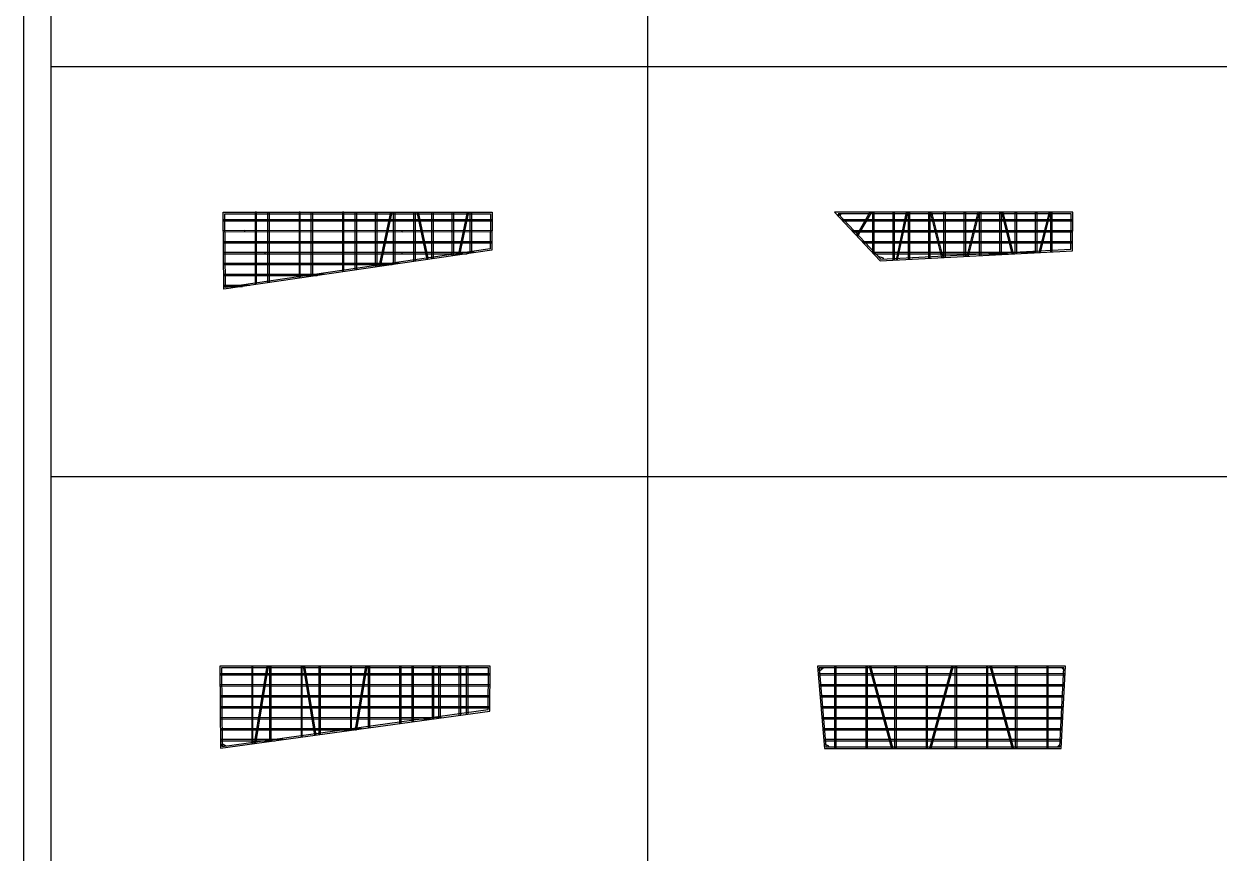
# Model space of a CAD drawing. Extents: x 10241 to 1500931, y -537358 to 142253.
# Drawn here: x 1283444 to 1327077, y -41076 to -10798 of the extents above; entities that cross this region are included whole.
import ezdxf

# ---------------------------------------------------------------- set-up
doc = ezdxf.new("R2010")
doc.units = 0
doc.header["$LTSCALE"] = 1000
doc.header["$MEASUREMENT"] = 0
for name, color, linetype in [('DIM_MODI', 6, 'Continuous'), ('DOTE', 1, 'Continuous'), ('PUB_DIM', 3, 'Continuous'), ('W-STEEL_FRAME钢架', 3, 'Continuous'), ('W-STEEL_KEEL钢龙骨', 5, 'Continuous'), ('特殊段命名', 221, 'Continuous'), ('钢架', 90, 'Continuous')]:
    doc.layers.add(name, color=color, linetype=linetype)

msp = doc.modelspace()

# ---------------------------------------------------------------- linework, layer by layer
at = {"layer": 'DIM_MODI'}
for points in [[(1284443.8, -12352.3), (1371490.4, -12352.3)], [(1284443.8, -27325), (1371490.4, -27325)]]:
    msp.add_lwpolyline(points, dxfattribs=at)
at = {"layer": 'DOTE'}
for points in [[(1312474.8, -34310), (1312613.4, -34310), (1312613.4, -34339.6), (1312505.5, -34419.9), (1312484.3, -34419.9)], [(1321402.5, -34310), (1321346.9, -34310), (1321346.9, -34325.3), (1321387.7, -34360.6), (1321400, -34361.2)], [(1290680.8, -37097.3), (1290716.8, -37097.3), (1290810.7, -37161.9), (1290681.4, -37179.7)], [(1312723.7, -37194), (1312827, -37194), (1312827, -37170.2), (1312736.6, -37119.7), (1312717.2, -37119.4)], [(1321262.1, -37122.4), (1321245.8, -37122.4), (1321189.6, -37182.8), (1321189.6, -37194), (1321258.5, -37194)]]:
    msp.add_lwpolyline(points, close=True, dxfattribs=at)
at = {"layer": 'PUB_DIM'}
for p, q in [((1314200.5, -35552), (1314214.5, -35552)), ((1314207.5, -35545), (1314207.5, -35559)), ((1314200.5, -35952), (1314214.5, -35952)), ((1314207.5, -35945), (1314207.5, -35959))]:
    msp.add_line(p, q, dxfattribs=at)
at = {"layer": 'W-STEEL_FRAME钢架'}
for p, q in [((1291934.3, -17670.2), (1291891.3, -17670.2)), ((1291891.3, -17670.2), (1291891.3, -20320)), ((1291934.3, -20313.7), (1291934.3, -17670.2)), ((1292349.3, -17670.2), (1292392.3, -17670.2)), ((1292349.3, -20253.1), (1292349.3, -17670.2)), ((1292392.3, -17670.2), (1292392.3, -20246.8)), ((1293535.3, -17670.2), (1293492.3, -17670.2)), ((1293492.3, -17670.2), (1293492.3, -20086.1)), ((1293535.3, -20079.8), (1293535.3, -17670.2)), ((1293937, -17670.2), (1293980, -17670.2)), ((1293937, -20021.1), (1293937, -17670.2)), ((1293980, -17670.2), (1293980, -20014.8)), ((1295123, -17670.2), (1295080, -17670.2)), ((1295080, -17670.2), (1295080, -19854.1)), ((1295123, -19847.8), (1295123, -17670.2)), ((1295540.6, -17670.2), (1295583.6, -17670.2)), ((1295540.6, -19786.8), (1295540.6, -17670.2)), ((1295583.6, -17670.2), (1295583.6, -19780.5)), ((1296283.6, -17670.2), (1296326.6, -17670.2)), ((1296283.6, -19678.2), (1296283.6, -17670.2)), ((1296326.6, -17670.2), (1296326.6, -19671.9)), ((1296940.6, -17670.2), (1296983.6, -17670.2)), ((1296940.6, -19582.2), (1296940.6, -17670.2)), ((1296983.6, -17670.2), (1296983.6, -19575.9)), ((1297683.6, -17670.2), (1297726.6, -17670.2)), ((1297683.6, -19473.6), (1297683.6, -17670.2)), ((1297726.6, -17670.2), (1297726.6, -19467.4)), ((1298340.6, -17670.2), (1298383.6, -17670.2)), ((1298340.6, -19377.6), (1298340.6, -17670.2)), ((1298383.6, -17670.2), (1298383.6, -19371.4)), ((1299083.6, -17670.2), (1299126.6, -17670.2)), ((1299083.6, -19269.1), (1299083.6, -17670.2)), ((1299126.6, -17670.2), (1299126.6, -19262.8)), ((1299740.6, -17670.2), (1299783.6, -17670.2)), ((1299740.6, -19173.1), (1299740.6, -17670.2)), ((1299783.6, -17670.2), (1299783.6, -19166.8)), ((1314431.9, -19157.9), (1314431.9, -17670.2)), ((1314474.9, -17670.2), (1314474.9, -19203.6)), ((1315174.9, -19421), (1315174.9, -17670.2)), ((1315217.9, -17670.2), (1315217.9, -19418.7)), ((1315731.9, -19391.9), (1315731.9, -17670.2)), ((1315774.9, -17670.2), (1315774.9, -19389.6)), ((1316474.9, -19353.1), (1316474.9, -17670.2)), ((1316517.9, -17670.2), (1316517.9, -19350.8)), ((1317031.9, -19324), (1317031.9, -17670.2)), ((1317074.9, -17670.2), (1317074.9, -19321.7)), ((1317774.9, -19285.2), (1317774.9, -17670.2)), ((1317817.9, -17670.2), (1317817.9, -19282.9)), ((1318331.9, -19256.1), (1318331.9, -17670.2)), ((1318374.9, -17670.2), (1318374.9, -19253.8)), ((1319074.9, -19217.3), (1319074.9, -17670.2)), ((1319117.9, -17670.2), (1319117.9, -19215)), ((1319631.9, -19190.3), (1319631.9, -17670.2)), ((1319674.9, -17670.2), (1319674.9, -19190.3)), ((1320374.9, -19149.3), (1320374.9, -17670.2)), ((1320417.9, -17670.2), (1320417.9, -19147.1)), ((1320931.9, -19120.3), (1320931.9, -17670.2)), ((1320974.9, -17670.2), (1320974.9, -19118)), ((1297614.5, -36279.8), (1297614.5, -34252)), ((1297657.5, -34252), (1297657.5, -36273.8)), ((1298357.5, -36177.1), (1298357.5, -34252)), ((1298400.5, -34252), (1298400.5, -36171.1)), ((1298594.5, -36144.3), (1298594.5, -34252)), ((1298637.5, -34252), (1298637.5, -36138.4)), ((1299337.5, -36041.6), (1299337.5, -34252)), ((1299380.5, -34252), (1299380.5, -36035.6)), ((1299607.3, -36004.3), (1299607.3, -34252)), ((1299650.3, -34252), (1299650.3, -35998.3)), ((1314307.3, -34252), (1315121.3, -37252)), ((1314353.7, -34252), (1315167.7, -37252)), ((1317321.3, -34252), (1316507.3, -37252)), ((1317367.7, -34252), (1316553.7, -37252)), ((1318707.3, -34252), (1319521.3, -37252)), ((1318753.7, -34252), (1319567.7, -37252))]:
    msp.add_line(p, q, dxfattribs=at)
at = {"layer": 'W-STEEL_FRAME钢架', "color": 1}
for points in [[(1313229.5, -17795.3), (1313223.6, -17788.9), (1313168.1, -17728.2), (1313268.1, -17728.2), (1313268.1, -17738.2)], [(1314636.2, -19288), (1314636.2, -19288), (1314726.2, -19386.3), (1314826.2, -19381.1), (1314826.2, -19353.8)]]:
    msp.add_lwpolyline(points, close=True, dxfattribs=at)
at = {"layer": 'W-STEEL_FRAME钢架'}
for points in [[(1291805.3, -37082.9), (1291805.3, -34252), (1291762.3, -34252), (1291762.3, -37088.9)], [(1292419.3, -36998), (1292419.3, -34252), (1292462.3, -34252), (1292462.3, -36992.1)], [(1293605.3, -36834.1), (1293605.3, -34252), (1293562.3, -34252), (1293562.3, -36840)], [(1294219.3, -36749.2), (1294219.3, -34252), (1294262.3, -34252), (1294262.3, -36743.2)], [(1295405.3, -36585.2), (1295405.3, -34252), (1295362.3, -34252), (1295362.3, -36591.2)], [(1296019.3, -36500.3), (1296019.3, -34252), (1296062.3, -34252), (1296062.3, -36494.4)], [(1297162.3, -36342.3), (1297162.3, -34252), (1297205.3, -34252), (1297205.3, -36336.4)]]:
    msp.add_lwpolyline(points, dxfattribs=at)
for points in [[(1313044.5, -34252), (1313087.5, -34252), (1313087.5, -37252), (1313044.5, -37252)], [(1314187.5, -34252), (1314230.5, -34252), (1314230.5, -37252), (1314187.5, -37252)], [(1315244.5, -34252), (1315287.5, -34252), (1315287.5, -37252), (1315244.5, -37252)], [(1316430.5, -34252), (1316387.5, -34252), (1316387.5, -37252), (1316430.5, -37252)], [(1317444.5, -34252), (1317487.5, -34252), (1317487.5, -37252), (1317444.5, -37252)], [(1318630.5, -34252), (1318587.5, -34252), (1318587.5, -37252), (1318630.5, -37252)], [(1319644.5, -34252), (1319687.5, -34252), (1319687.5, -37252), (1319644.5, -37252)], [(1320830.5, -34252), (1320787.5, -34252), (1320787.5, -37252), (1320830.5, -37252)]]:
    msp.add_lwpolyline(points, close=True, dxfattribs=at)
at = {"layer": 'W-STEEL_KEEL钢龙骨'}
for p, q in [((1297259.6, -17951.8), (1290725.7, -17952.2)), ((1290726, -17992.2), (1297259.6, -17991.8)), ((1297259.6, -17991.8), (1297259.6, -17951.8)), ((1321736.8, -17950.3), (1313297.4, -17950.5)), ((1313335, -17990.5), (1321736.4, -17990.3)), ((1297256.5, -18349.7), (1290728.7, -18343.2)), ((1290729, -18383.2), (1297256.5, -18389.7)), ((1297253.4, -18750.8), (1290731.8, -18751.6)), ((1297253.4, -18790.8), (1297253.4, -18750.8)), ((1297256.5, -18389.7), (1297256.5, -18349.7)), ((1321732.8, -18350.8), (1313673.9, -18351.2)), ((1313711.4, -18391.2), (1321732.4, -18390.8)), ((1321728.8, -18750.2), (1314048.5, -18749.8)), ((1290732.1, -18791.6), (1297253.4, -18790.8)), ((1297250.3, -19150.2), (1290734.9, -19150.2)), ((1290735.2, -19190.2), (1297250.3, -19190.2)), ((1297250.3, -19190.2), (1297250.3, -19150.2)), ((1314086.1, -18789.8), (1321728.4, -18790.2)), ((1320356, -19150.3), (1314424.8, -19150.3)), ((1314462.4, -19190.3), (1319590.2, -19190.3)), ((1297167.1, -19549.1), (1290738, -19548.1)), ((1290738.3, -19588.1), (1296893.8, -19589)), ((1294418.2, -19950.8), (1290741.1, -19950.9)), ((1290741.4, -19990.9), (1294144.4, -19990.8)), ((1291692.4, -20349.1), (1290744.1, -20348.8)), ((1290744.5, -20388.8), (1291419.1, -20389)), ((1300459.8, -34530.8), (1290602.9, -34523.9)), ((1290603.2, -34563.9), (1300459.5, -34570.8)), ((1321449.5, -34532.3), (1312435.8, -34532.4)), ((1312439.2, -34572.4), (1321447.5, -34572.3)), ((1300456.8, -34930.2), (1290606, -34923.7)), ((1290606.3, -34963.7), (1300456.5, -34970.2)), ((1300453.7, -35332.7), (1290609.2, -35333.6)), ((1321429.5, -34932.8), (1312470.4, -34933.7)), ((1312473.8, -34973.7), (1321427.5, -34972.8)), ((1321409.6, -35331.9), (1312504.8, -35332.1)), ((1290609.5, -35373.6), (1300453.3, -35372.7)), ((1300450.6, -35732), (1290612.2, -35732)), ((1290612.3, -35772), (1300450.3, -35772)), ((1312508.2, -35372.1), (1321407.6, -35371.9)), ((1321389.6, -35732.2), (1312539.3, -35732.1)), ((1312542.7, -35772.1), (1321387.6, -35772.2)), ((1298688.5, -36131.3), (1290612.3, -36130.1)), ((1290615.6, -36170.1), (1298399.5, -36171.3)), ((1321369.7, -36131.8), (1312573.8, -36132.2)), ((1312577.3, -36172.2), (1321367.7, -36171.8)), ((1295787.4, -36532.4), (1290618.4, -36532.7)), ((1290618.7, -36572.7), (1295497.9, -36572.4)), ((1295548.4, -36572.4), (1295592, -36572.4)), ((1321349.7, -36532.2), (1312608.4, -36532.4)), ((1312611.8, -36572.4), (1321347.7, -36572.2)), ((1292900, -36931.6), (1290621.5, -36930.7)), ((1290621.8, -36970.7), (1292611.4, -36971.5)), ((1321329.7, -36932), (1312642.9, -36932.2)), ((1312646.3, -36972.2), (1321327.7, -36972))]:
    msp.add_line(p, q, dxfattribs=at)
for points in [[(1290726, -17992.3), (1299066.6, -17991.8), (1299066.6, -17951.8), (1290725.7, -17952.3)], [(1300536.2, -17951.8), (1291145.2, -17952.4), (1291145.2, -17992.4), (1300535.9, -17991.8)], [(1290729, -18381.4), (1299063.5, -18389.7), (1299063.5, -18349.7), (1290728.7, -18341.4)], [(1290732.1, -18791.8), (1299060.4, -18790.8), (1299060.4, -18750.8), (1290731.8, -18751.8)], [(1300533.1, -18349.4), (1291500.3, -18340.3), (1291500.3, -18380.3), (1300532.8, -18389.4)], [(1300531.3, -18750.8), (1291877, -18751.9), (1291877, -18791.9), (1300531.3, -18790.8)], [(1290735.2, -19190.2), (1299057.3, -19190.2), (1299057.3, -19150.2), (1290734.9, -19150.2)], [(1299897.1, -19150.2), (1292241.5, -19150.2), (1292241.5, -19190.2), (1299623.3, -19190.2)]]:
    msp.add_lwpolyline(points, dxfattribs=at)
at = {"layer": '特殊段命名'}
for points in [[(1283443.8, 1620.5), (1372490.4, 1620.5), (1372490.4, -88861.8), (1283443.8, -88861.8)], [(1284443.8, 620.5), (1371490.4, 620.5), (1371490.4, -87216.1), (1284443.8, -87216.1)]]:
    msp.add_lwpolyline(points, close=True, dxfattribs=at)
msp.add_lwpolyline([(1306205.5, 620.5), (1306205.5, -87216.1)], dxfattribs=at)
at = {"layer": '钢架'}
for points in [[(1290723.5, -17670.2), (1300538.3, -17670.2), (1300527.6, -19058.1), (1290745.2, -20487.5)], [(1290782, -17728.2), (1300479.9, -17728.2), (1300470, -19007.9), (1290802.7, -20420.4)], [(1321739.6, -17670.2), (1313034, -17670.2), (1314702.3, -19445.6), (1321725.5, -19078.8)], [(1321681, -17728.2), (1313168.1, -17728.2), (1314726.2, -19386.3), (1321668.1, -19023.7)], [(1290600.8, -34252), (1290623.9, -37246.2), (1300449.4, -35887.9), (1300462, -34252)], [(1290659.3, -34310), (1290681.4, -37179.7), (1300391.8, -35837.3), (1300403.6, -34310)], [(1312411.6, -34252), (1312670.5, -37252), (1321313.7, -37252), (1321463.5, -34252)], [(1312474.8, -34310), (1312723.7, -37194), (1321258.5, -37194), (1321402.5, -34310)]]:
    msp.add_lwpolyline(points, close=True, dxfattribs=at)
for points in [[(1296829.8, -17670.2), (1296404.9, -19660.5)], [(1296873.8, -17670.2), (1296450.3, -19653.8)], [(1297788.9, -17670.2), (1298159, -19404.2)], [(1297832.8, -17670.2), (1298201.7, -19397.9)], [(1299629.8, -17670.2), (1299295.1, -19238.2)], [(1299673.8, -17670.2), (1299340.5, -19231.5)], [(1314331.6, -17670.2), (1313837.4, -18525.2)], [(1314381.3, -17670.2), (1313868.1, -18557.9)], [(1314431.9, -17670.2), (1314474.9, -17670.2)], [(1315174.9, -17670.2), (1315217.9, -17670.2)], [(1315651.4, -17670.2), (1315281.7, -19415.4)], [(1315695.3, -17670.2), (1315326.1, -19413.1)], [(1315731.3, -17670.2), (1315774.9, -17670.2)], [(1316474.9, -17670.2), (1316517.9, -17670.2)], [(1316533.2, -17670.2), (1316947.7, -19328.4)], [(1316577.5, -17670.2), (1316991.4, -19326.1)], [(1317031.9, -17670.2), (1317074.9, -17670.2)], [(1317774.9, -17670.2), (1317817.9, -17670.2)], [(1318267.8, -17670.2), (1317865.3, -19280.4)], [(1318312.1, -17670.2), (1317910.2, -19278.1)], [(1318331.9, -17670.2), (1318374.9, -17670.2)], [(1319074.9, -17670.2), (1319117.9, -17670.2)], [(1319133.2, -17670.2), (1319514.1, -19194.3)], [(1319177.5, -17670.2), (1319557.9, -19192)], [(1319631.9, -17670.2), (1319674.9, -17670.2)], [(1320374.9, -17670.2), (1320417.9, -17670.2)], [(1320867.8, -17670.2), (1320499.7, -19142.8)], [(1320912.1, -17670.2), (1320544.6, -19140.5)], [(1320931.9, -17670.2), (1320974.9, -17670.2)], [(1291866.1, -37074.5), (1292329, -34252)], [(1291910.7, -37068.3), (1292372.6, -34252)], [(1294065, -36770.5), (1293652, -34252)], [(1294107.6, -36764.6), (1293695.6, -34252)], [(1295549.6, -36565.3), (1295929, -34252)], [(1295594.2, -36559.1), (1295972.6, -34252)], [(1297614.5, -34252), (1297657.5, -34252)], [(1298357.5, -34252), (1298400.5, -34252)], [(1298594.5, -34252), (1298637.5, -34252)], [(1299337.5, -34252), (1299380.5, -34252)], [(1299607.3, -34252), (1299650.3, -34252)]]:
    msp.add_lwpolyline(points, dxfattribs=at)

doc.saveas('drawing.dxf')
